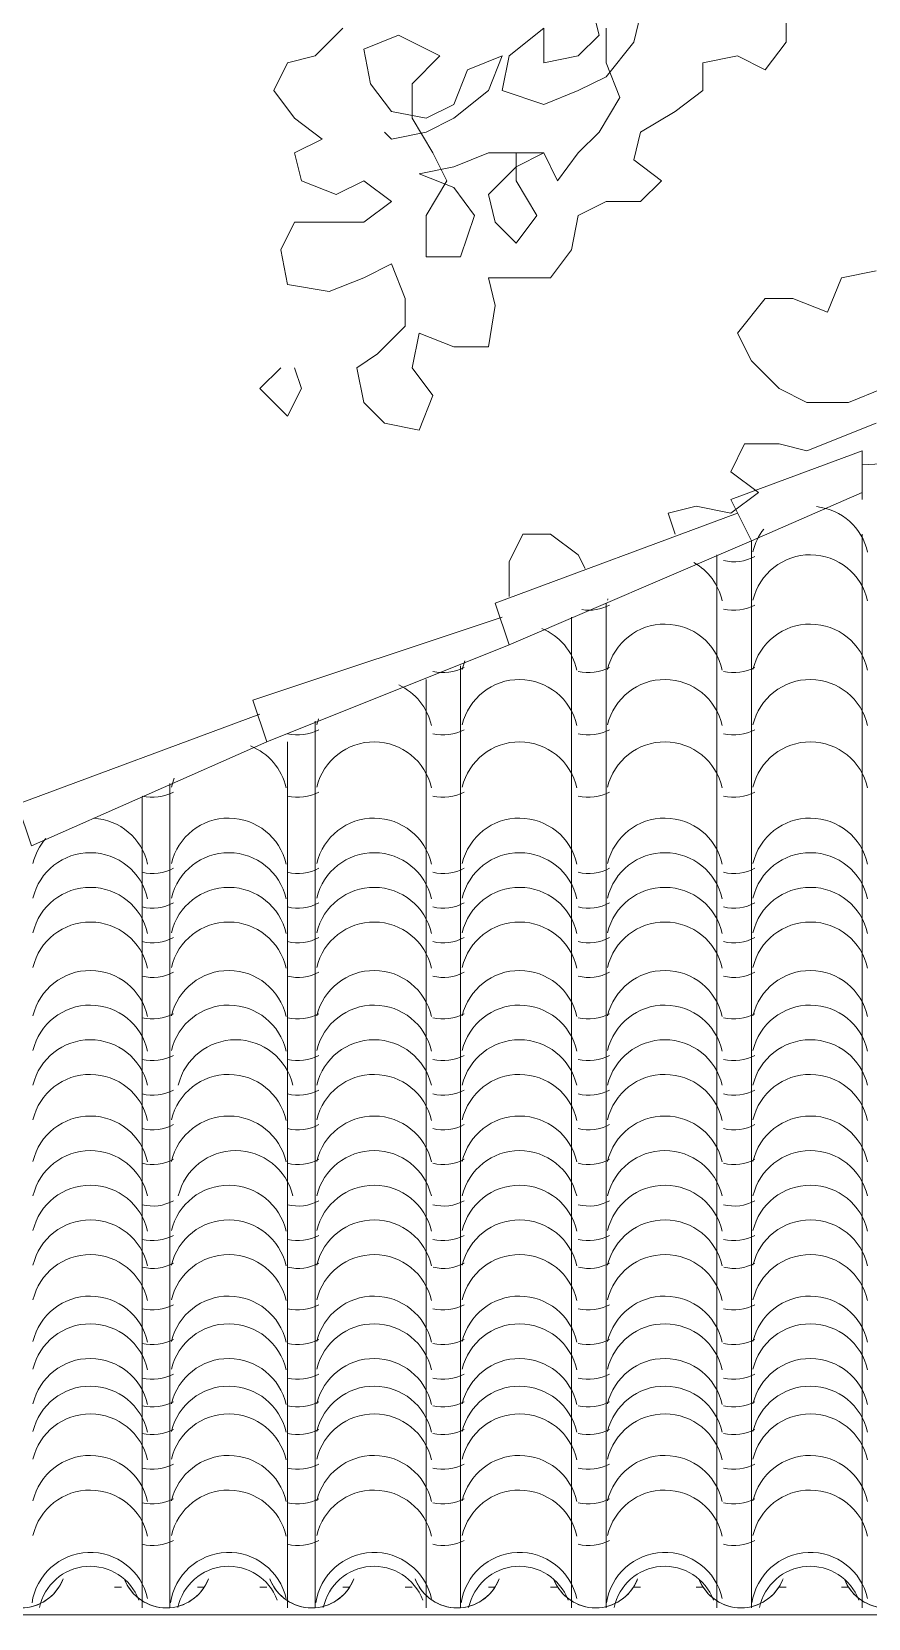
# Model space of a CAD drawing. Header units: millimetres. Extents: x 11446 to 37687, y -223 to 11932.
# Drawn here: x 17810 to 19098, y 5979 to 8420 of the extents above; entities that cross this region are included whole.
import ezdxf

# ---------------------------------------------------------------- set-up
doc = ezdxf.new("R2010")
doc.units = ezdxf.units.MM
doc.layers.add('A-COB-___-___-EXI', color=250, linetype='Continuous', lineweight=25)
doc.layers.add('A-VEG-___-___-EXI', color=250, linetype='Continuous', lineweight=25)

msp = doc.modelspace()

# ---------------------------------------------------------------- linework, layer by layer
at = {"layer": 'A-COB-___-___-EXI', "color": 28, "lineweight": 15}
for p, q in [((18246.8, 7359.4), (18246.8, 7338)), ((17948.3, 6026.9), (17937.6, 6026.9)), ((18076.2, 6026.9), (18065.5, 6026.9)), ((18172.1, 6026.9), (18161.5, 6026.9)), ((18300.1, 6026.9), (18289.4, 6026.9)), ((18396, 6026.9), (18385.3, 6026.9)), ((18523.9, 6026.9), (18513.3, 6026.9)), ((18619.9, 6026.9), (18609.2, 6026.9)), ((18747.8, 6026.9), (18737.1, 6026.9)), ((18843.7, 6026.9), (18833.1, 6026.9)), ((18971.6, 6026.9), (18961, 6026.9)), ((19067.6, 6026.9), (19056.9, 6026.9))]:
    msp.add_line(p, q, dxfattribs=at)
at = {"layer": 'A-COB-___-___-EXI', "color": 28, "lineweight": 15, "flags": 128}
for points in [[(19088.9, 7711.1), (18918.3, 7636.5), (18886.4, 7700.5), (19088.9, 7775.1), (19088.9, 7700.5)], [(19494, 7700.5), (19494, 7775.1), (19088.9, 7753.8)], [(18897, 7679.2), (18523.9, 7540.6), (18545.2, 7476.6), (18918.3, 7636.5), (18918.3, 7615.2), (18918.3, 7540.6), (18918.3, 7434), (18918.3, 7338)], [(19088.9, 7647.2), (19088.9, 7615.2), (19088.9, 7540.6), (19088.9, 7434), (19088.9, 7348.7), (19088.9, 7252.8), (19088.9, 7135.5), (19088.9, 7071.5), (19088.9, 7028.9), (19088.9, 6975.6), (19088.9, 6901), (19088.9, 6847.7), (19088.9, 6794.4), (19088.9, 6741.1), (19088.9, 6677.1), (19088.9, 6623.8), (19088.9, 6570.5), (19088.9, 6517.2), (19088.9, 6463.9), (19088.9, 6400), (19088.9, 6357.3), (19088.9, 6304), (19088.9, 6261.4), (19088.9, 6218.8), (19088.9, 6154.8), (19088.9, 6090.8), (19088.9, 5994.9)], [(18865, 7615.2), (18865, 7434), (18865, 7348.7), (18865, 7252.8), (18865, 7135.5), (18865, 7071.5), (18865, 7028.9), (18865, 6975.6), (18865, 6901), (18865, 6847.7), (18865, 6794.4), (18865, 6741.1), (18865, 6677.1), (18865, 6623.8), (18865, 6570.5), (18865, 6517.2), (18865, 6463.9), (18865, 6400), (18865, 6357.3), (18865, 6304), (18865, 6261.4), (18865, 6218.8), (18865, 6154.8), (18865, 6090.8), (18865, 5994.9)], [(18172.1, 7327.4), (18150.8, 7391.3), (18534.6, 7519.3)], [(18641.2, 7519.3), (18641.2, 7434), (18641.2, 7348.7), (18641.2, 7252.8), (18641.2, 7135.5), (18641.2, 7071.5), (18641.2, 7028.9), (18641.2, 6975.6), (18641.2, 6901), (18641.2, 6847.7), (18641.2, 6794.4), (18641.2, 6741.1), (18641.2, 6677.1), (18641.2, 6623.8), (18641.2, 6570.5), (18641.2, 6517.2), (18641.2, 6463.9), (18641.2, 6400), (18641.2, 6357.3), (18641.2, 6304), (18641.2, 6261.4), (18641.2, 6218.8), (18641.2, 6154.8), (18641.2, 6090.8), (18641.2, 5994.9)], [(18694.5, 7540.6), (18694.5, 7434), (18694.5, 7338)], [(18545.2, 7476.6), (18172.1, 7327.4), (17809.7, 7167.5), (17788.4, 7231.4), (18161.5, 7370)], [(18417.3, 7423.3), (18417.3, 7348.7), (18417.3, 7252.8), (18417.3, 7135.5), (18417.3, 7071.5), (18417.3, 7028.9), (18417.3, 6975.6), (18417.3, 6901), (18417.3, 6847.7), (18417.3, 6794.4), (18417.3, 6741.1), (18417.3, 6677.1), (18417.3, 6623.8), (18417.3, 6570.5), (18417.3, 6517.2), (18417.3, 6463.9), (18417.3, 6400), (18417.3, 6357.3), (18417.3, 6304), (18417.3, 6261.4), (18417.3, 6218.8), (18417.3, 6154.8), (18417.3, 6090.8), (18417.3, 5994.9)], [(18470.6, 7444.6), (18470.6, 7434), (18470.6, 7338)], [(18246.8, 7348.7), (18246.8, 7252.8), (18246.8, 7135.5), (18246.8, 7082.2), (18246.8, 7028.9), (18246.8, 6975.6), (18246.8, 6901), (18246.8, 6847.7), (18246.8, 6794.4), (18246.8, 6741.1), (18246.8, 6677.1), (18246.8, 6623.8), (18246.8, 6570.5), (18246.8, 6517.2), (18246.8, 6463.9), (18246.8, 6400), (18246.8, 6357.3), (18246.8, 6304), (18246.8, 6261.4), (18246.8, 6218.8), (18246.8, 6154.8), (18246.8, 6090.8), (18246.8, 5994.9)], [(18470.6, 7348.7), (18470.6, 7252.8), (18470.6, 7135.5), (18470.6, 7082.2), (18470.6, 7028.9), (18470.6, 6975.6), (18470.6, 6901), (18470.6, 6847.7), (18470.6, 6794.4), (18470.6, 6741.1), (18470.6, 6677.1), (18470.6, 6623.8), (18470.6, 6570.5), (18470.6, 6517.2), (18470.6, 6463.9), (18470.6, 6400), (18470.6, 6357.3), (18470.6, 6304), (18470.6, 6261.4), (18470.6, 6218.8), (18470.6, 6154.8), (18470.6, 6090.8), (18470.6, 5994.9)], [(18694.5, 7348.7), (18694.5, 7252.8), (18694.5, 7135.5), (18694.5, 7082.2), (18694.5, 7028.9), (18694.5, 6975.6), (18694.5, 6901), (18694.5, 6847.7), (18694.5, 6794.4), (18694.5, 6741.1), (18694.5, 6677.1), (18694.5, 6623.8), (18694.5, 6570.5), (18694.5, 6517.2), (18694.5, 6463.9), (18694.5, 6400), (18694.5, 6357.3), (18694.5, 6304), (18694.5, 6261.4), (18694.5, 6218.8), (18694.5, 6154.8), (18694.5, 6090.8), (18694.5, 5994.9)], [(18918.3, 7348.7), (18918.3, 7252.8), (18918.3, 7135.5), (18918.3, 7082.2), (18918.3, 7028.9), (18918.3, 6975.6), (18918.3, 6901), (18918.3, 6847.7), (18918.3, 6794.4), (18918.3, 6741.1), (18918.3, 6677.1), (18918.3, 6623.8), (18918.3, 6570.5), (18918.3, 6517.2), (18918.3, 6463.9), (18918.3, 6400), (18918.3, 6357.3), (18918.3, 6304), (18918.3, 6261.4), (18918.3, 6218.8), (18918.3, 6154.8), (18918.3, 6090.8), (18918.3, 5994.9)], [(18204.1, 7327.4), (18204.1, 7252.8), (18204.1, 7135.5), (18204.1, 7071.5), (18204.1, 7028.9), (18204.1, 6975.6), (18204.1, 6901), (18204.1, 6847.7), (18204.1, 6794.4), (18204.1, 6741.1), (18204.1, 6677.1), (18204.1, 6623.8), (18204.1, 6570.5), (18204.1, 6517.2), (18204.1, 6463.9), (18204.1, 6400), (18204.1, 6357.3), (18204.1, 6304), (18204.1, 6261.4), (18204.1, 6218.8), (18204.1, 6154.8), (18204.1, 6090.8), (18204.1, 5994.9)], [(18022.9, 7263.4), (18022.9, 7252.8), (18022.9, 7135.5), (18022.9, 7082.2), (18022.9, 7028.9), (18022.9, 6975.6), (18022.9, 6901), (18022.9, 6847.7), (18022.9, 6794.4), (18022.9, 6741.1), (18022.9, 6677.1), (18022.9, 6623.8), (18022.9, 6570.5), (18022.9, 6517.2), (18022.9, 6463.9), (18022.9, 6400), (18022.9, 6357.3), (18022.9, 6304), (18022.9, 6261.4), (18022.9, 6218.8), (18022.9, 6154.8), (18022.9, 6090.8), (18022.9, 5994.9)], [(17980.3, 7242.1), (17980.3, 7135.5), (17980.3, 7071.5), (17980.3, 7028.9), (17980.3, 6975.6), (17980.3, 6901), (17980.3, 6847.7), (17980.3, 6794.4), (17980.3, 6741.1), (17980.3, 6677.1), (17980.3, 6623.8), (17980.3, 6570.5), (17980.3, 6517.2), (17980.3, 6463.9), (17980.3, 6400), (17980.3, 6357.3), (17980.3, 6304), (17980.3, 6261.4), (17980.3, 6218.8), (17980.3, 6154.8), (17980.3, 6090.8), (17980.3, 5994.9)], [(15091.4, 5984.2), (29493, 5984.2), (29493, 5952.3), (15091.4, 5952.3), (15091.4, 5984.2), (15091.4, 6016.2), (14974.2, 5962.9), (12181.3, 4715.7), (12234.6, 4609.1), (15027.5, 5856.3), (15091.4, 5888.3)]]:
    msp.add_lwpolyline(points, dxfattribs=at)
at = {"layer": 'A-COB-___-___-EXI', "color": 18, "lineweight": 9}
for points in [[(19097.2, 7619), (19088.9, 7656.9), (19057.3, 7685), (19018.8, 7689.3)], [(18937.3, 7654.8), (18929.3, 7644.5), (18923.7, 7632.7), (18920.7, 7620)], [(18873.4, 7544.4), (18867.9, 7569.4), (18852, 7590.7), (18829.7, 7603.4)], [(18875.5, 7606.4), (18891.9, 7602.5), (18909, 7604.7), (18923.8, 7612.6)], [(19009.5, 7615.2), (18967.3, 7615.5), (18930.5, 7586.5), (18920.7, 7545.4)], [(19097.2, 7544.4), (19088, 7585.6), (19051.6, 7614.9), (19009.5, 7615.2)], [(18697.3, 7547.4), (18697.1, 7546.8), (18697, 7546.1), (18696.8, 7545.4)], [(18657.3, 7530.8), (18671.8, 7528.4), (18686.8, 7530.9), (18700, 7537.9)], [(18875.5, 7531.8), (18891.9, 7527.9), (18909, 7530.1), (18923.8, 7537.9)], [(18649.5, 7437.8), (18643.2, 7466.8), (18622.8, 7490.6), (18595.4, 7501.9)], [(18785.6, 7508.6), (18743.4, 7508.9), (18706.6, 7479.9), (18696.8, 7438.8)], [(18873.4, 7437.8), (18864.2, 7479), (18827.7, 7508.3), (18785.6, 7508.6)], [(19009.5, 7508.6), (18967.3, 7508.9), (18930.5, 7479.9), (18920.7, 7438.8)], [(19097.2, 7437.8), (19088, 7479), (19051.6, 7508.3), (19009.5, 7508.6)], [(18477.1, 7451.8), (18475.4, 7447.6), (18474.1, 7443.3), (18473, 7438.8)], [(18427.8, 7435.8), (18444.1, 7432), (18461.3, 7434.1), (18476.1, 7442)], [(18561.7, 7423.3), (18519.6, 7423.7), (18482.8, 7394.7), (18473, 7353.5)], [(18649.5, 7352.5), (18640.3, 7393.7), (18603.9, 7423), (18561.7, 7423.3)], [(18651.7, 7435.8), (18668, 7432), (18685.1, 7434.1), (18700, 7442)], [(18785.6, 7423.3), (18743.4, 7423.7), (18706.6, 7394.7), (18696.8, 7353.5)], [(18873.4, 7352.5), (18864.2, 7393.7), (18827.7, 7423), (18785.6, 7423.3)], [(18875.5, 7435.8), (18891.9, 7432), (18909, 7434.1), (18923.8, 7442)], [(19009.5, 7423.3), (18967.3, 7423.7), (18930.5, 7394.7), (18920.7, 7353.5)], [(19097.2, 7352.5), (19088, 7393.7), (19051.6, 7423), (19009.5, 7423.3)], [(18425.6, 7352.5), (18419.5, 7380), (18401, 7403.1), (18375.4, 7415)], [(18251.8, 7362.7), (18250.8, 7359.7), (18249.9, 7356.7), (18249.1, 7353.5)], [(18204, 7339.9), (18220.3, 7336), (18237.4, 7338.2), (18252.3, 7346.1)], [(18337.9, 7327.4), (18295.7, 7327.7), (18258.9, 7298.7), (18249.1, 7257.6)], [(18425.6, 7256.6), (18416.5, 7297.7), (18380, 7327), (18337.9, 7327.4)], [(18427.8, 7339.9), (18444.1, 7336), (18461.3, 7338.2), (18476.1, 7346.1)], [(18561.7, 7327.4), (18519.6, 7327.7), (18482.8, 7298.7), (18473, 7257.6)], [(18649.5, 7256.6), (18640.3, 7297.7), (18603.9, 7327), (18561.7, 7327.4)], [(18651.7, 7339.9), (18668, 7336), (18685.1, 7338.2), (18700, 7346.1)], [(18785.6, 7327.4), (18743.4, 7327.7), (18706.6, 7298.7), (18696.8, 7257.6)], [(18873.4, 7256.6), (18864.2, 7297.7), (18827.7, 7327), (18785.6, 7327.4)], [(18875.5, 7339.9), (18891.9, 7336), (18909, 7338.2), (18923.8, 7346.1)], [(19009.5, 7327.4), (18967.3, 7327.7), (18930.5, 7298.7), (18920.7, 7257.6)], [(19097.2, 7256.6), (19088, 7297.7), (19051.6, 7327), (19009.5, 7327.4)], [(18201.8, 7256.6), (18195.3, 7285.9), (18174.7, 7310.1), (18146.8, 7321.1)], [(17980.1, 7243.9), (17996.4, 7240.1), (18013.6, 7242.3), (18028.4, 7250.1)], [(18029.7, 7271.6), (18027.9, 7267.1), (18026.4, 7262.4), (18025.3, 7257.6)], [(18204, 7243.9), (18220.3, 7240.1), (18237.4, 7242.3), (18252.3, 7250.1)], [(18427.8, 7243.9), (18444.1, 7240.1), (18461.3, 7242.3), (18476.1, 7250.1)], [(18651.7, 7243.9), (18668, 7240.1), (18685.1, 7242.3), (18700, 7250.1)], [(18875.5, 7243.9), (18891.9, 7240.1), (18909, 7242.3), (18923.8, 7250.1)], [(17988.6, 7139.3), (17979.8, 7178.8), (17945.8, 7207.8), (17905.3, 7209.9)], [(18114, 7210.1), (18071.9, 7210.5), (18035.1, 7181.5), (18025.3, 7140.3)], [(18201.8, 7139.3), (18192.6, 7180.5), (18156.2, 7209.8), (18114, 7210.1)], [(18337.9, 7210.1), (18295.7, 7210.5), (18258.9, 7181.5), (18249.1, 7140.3)], [(18425.6, 7139.3), (18416.5, 7180.5), (18380, 7209.8), (18337.9, 7210.1)], [(18561.7, 7210.1), (18519.6, 7210.5), (18482.8, 7181.5), (18473, 7140.3)], [(18649.5, 7139.3), (18640.3, 7180.5), (18603.9, 7209.8), (18561.7, 7210.1)], [(18785.6, 7210.1), (18743.4, 7210.5), (18706.6, 7181.5), (18696.8, 7140.3)], [(18873.4, 7139.3), (18864.2, 7180.5), (18827.7, 7209.8), (18785.6, 7210.1)], [(19009.5, 7210.1), (18967.3, 7210.5), (18930.5, 7181.5), (18920.7, 7140.3)], [(19097.2, 7139.3), (19088, 7180.5), (19051.6, 7209.8), (19009.5, 7210.1)], [(17831.9, 7178.8), (17822.2, 7167.8), (17815.6, 7154.6), (17812.1, 7140.3)], [(17900.8, 7156.8), (17858.7, 7157.2), (17821.9, 7128.2), (17812.1, 7087)], [(17988.6, 7086), (17979.4, 7127.2), (17943, 7156.5), (17900.8, 7156.8)], [(18114, 7156.8), (18071.9, 7157.2), (18035.1, 7128.2), (18025.3, 7087)], [(18201.8, 7086), (18192.6, 7127.2), (18156.2, 7156.5), (18114, 7156.8)], [(18337.9, 7156.8), (18295.7, 7157.2), (18258.9, 7128.2), (18249.1, 7087)], [(18425.6, 7086), (18416.5, 7127.2), (18380, 7156.5), (18337.9, 7156.8)], [(18561.7, 7156.8), (18519.6, 7157.2), (18482.8, 7128.2), (18473, 7087)], [(18649.5, 7086), (18640.3, 7127.2), (18603.9, 7156.5), (18561.7, 7156.8)], [(18785.6, 7156.8), (18743.4, 7157.2), (18706.6, 7128.2), (18696.8, 7087)], [(18873.4, 7086), (18864.2, 7127.2), (18827.7, 7156.5), (18785.6, 7156.8)], [(19009.5, 7156.8), (18967.3, 7157.2), (18930.5, 7128.2), (18920.7, 7087)], [(19097.2, 7086), (19088, 7127.2), (19051.6, 7156.5), (19009.5, 7156.8)], [(17980.1, 7126.7), (17996.4, 7122.8), (18013.6, 7125), (18028.4, 7132.9)], [(18204, 7126.7), (18220.3, 7122.8), (18237.4, 7125), (18252.3, 7132.9)], [(18427.8, 7126.7), (18444.1, 7122.8), (18461.3, 7125), (18476.1, 7132.9)], [(18651.7, 7126.7), (18668, 7122.8), (18685.1, 7125), (18700, 7132.9)], [(18875.5, 7126.7), (18891.9, 7122.8), (18909, 7125), (18923.8, 7132.9)], [(17900.8, 7103.5), (17858.7, 7103.9), (17821.9, 7074.9), (17812.1, 7033.7)], [(18114, 7103.5), (18071.9, 7103.9), (18035.1, 7074.9), (18025.3, 7033.7)], [(18337.9, 7103.5), (18295.7, 7103.9), (18258.9, 7074.9), (18249.1, 7033.7)], [(18561.7, 7103.5), (18519.6, 7103.9), (18482.8, 7074.9), (18473, 7033.7)], [(18785.6, 7103.5), (18743.4, 7103.9), (18706.6, 7074.9), (18696.8, 7033.7)], [(19009.5, 7103.5), (18967.3, 7103.9), (18930.5, 7074.9), (18920.7, 7033.7)], [(17988.6, 7032.7), (17979.4, 7073.9), (17943, 7103.2), (17900.8, 7103.5)], [(17980.1, 7073.4), (17996.4, 7069.5), (18013.6, 7071.7), (18028.4, 7079.6)], [(18201.8, 7032.7), (18192.6, 7073.9), (18156.2, 7103.2), (18114, 7103.5)], [(18204, 7073.4), (18220.3, 7069.5), (18237.4, 7071.7), (18252.3, 7079.6)], [(18425.6, 7032.7), (18416.5, 7073.9), (18380, 7103.2), (18337.9, 7103.5)], [(18427.8, 7073.4), (18444.1, 7069.5), (18461.3, 7071.7), (18476.1, 7079.6)], [(18649.5, 7032.7), (18640.3, 7073.9), (18603.9, 7103.2), (18561.7, 7103.5)], [(18651.7, 7073.4), (18668, 7069.5), (18685.1, 7071.7), (18700, 7079.6)], [(18873.4, 7032.7), (18864.2, 7073.9), (18827.7, 7103.2), (18785.6, 7103.5)], [(18875.5, 7073.4), (18891.9, 7069.5), (18909, 7071.7), (18923.8, 7079.6)], [(19097.2, 7032.7), (19088, 7073.9), (19051.6, 7103.2), (19009.5, 7103.5)], [(17900.8, 7050.2), (17858.7, 7050.6), (17821.9, 7021.6), (17812.1, 6980.4)], [(17988.6, 6979.4), (17979.4, 7020.6), (17943, 7049.9), (17900.8, 7050.2)], [(18114, 7050.2), (18071.9, 7050.6), (18035.1, 7021.6), (18025.3, 6980.4)], [(18201.8, 6979.4), (18192.6, 7020.6), (18156.2, 7049.9), (18114, 7050.2)], [(18337.9, 7050.2), (18295.7, 7050.6), (18258.9, 7021.6), (18249.1, 6980.4)], [(18425.6, 6979.4), (18416.5, 7020.6), (18380, 7049.9), (18337.9, 7050.2)], [(18561.7, 7050.2), (18519.6, 7050.6), (18482.8, 7021.6), (18473, 6980.4)], [(18649.5, 6979.4), (18640.3, 7020.6), (18603.9, 7049.9), (18561.7, 7050.2)], [(18785.6, 7050.2), (18743.4, 7050.6), (18706.6, 7021.6), (18696.8, 6980.4)], [(18873.4, 6979.4), (18864.2, 7020.6), (18827.7, 7049.9), (18785.6, 7050.2)], [(19009.5, 7050.2), (18967.3, 7050.6), (18930.5, 7021.6), (18920.7, 6980.4)], [(19097.2, 6979.4), (19088, 7020.6), (19051.6, 7049.9), (19009.5, 7050.2)], [(17980.1, 7020.1), (17996.4, 7016.2), (18013.6, 7018.4), (18028.4, 7026.3)], [(18204, 7020.1), (18220.3, 7016.2), (18237.4, 7018.4), (18252.3, 7026.3)], [(18427.8, 7020.1), (18444.1, 7016.2), (18461.3, 7018.4), (18476.1, 7026.3)], [(18651.7, 7020.1), (18668, 7016.2), (18685.1, 7018.4), (18700, 7026.3)], [(18875.5, 7020.1), (18891.9, 7016.2), (18909, 7018.4), (18923.8, 7026.3)], [(17900.8, 6975.6), (17858.7, 6975.9), (17821.9, 6946.9), (17812.1, 6905.8)], [(17988.6, 6904.8), (17979.4, 6946), (17943, 6975.3), (17900.8, 6975.6)], [(17980.1, 6966.8), (17996.4, 6962.9), (18013.6, 6965.1), (18028.4, 6973)], [(18114, 6975.6), (18071.9, 6975.9), (18035.1, 6946.9), (18025.3, 6905.8)], [(18201.8, 6904.8), (18192.6, 6946), (18156.2, 6975.3), (18114, 6975.6)], [(18204, 6966.8), (18220.3, 6962.9), (18237.4, 6965.1), (18252.3, 6973)], [(18337.9, 6975.6), (18295.7, 6975.9), (18258.9, 6946.9), (18249.1, 6905.8)], [(18425.6, 6904.8), (18416.5, 6946), (18380, 6975.3), (18337.9, 6975.6)], [(18427.8, 6966.8), (18444.1, 6962.9), (18461.3, 6965.1), (18476.1, 6973)], [(18561.7, 6975.6), (18519.6, 6975.9), (18482.8, 6946.9), (18473, 6905.8)], [(18649.5, 6904.8), (18640.3, 6946), (18603.9, 6975.3), (18561.7, 6975.6)], [(18651.7, 6966.8), (18668, 6962.9), (18685.1, 6965.1), (18700, 6973)], [(18785.6, 6975.6), (18743.4, 6975.9), (18706.6, 6946.9), (18696.8, 6905.8)], [(18873.4, 6904.8), (18864.2, 6946), (18827.7, 6975.3), (18785.6, 6975.6)], [(18875.5, 6966.8), (18891.9, 6962.9), (18909, 6965.1), (18923.8, 6973)], [(19009.5, 6975.6), (18967.3, 6975.9), (18930.5, 6946.9), (18920.7, 6905.8)], [(19097.2, 6904.8), (19088, 6946), (19051.6, 6975.3), (19009.5, 6975.6)], [(17900.8, 6922.3), (17858.7, 6922.6), (17821.9, 6893.7), (17812.1, 6852.5)], [(17988.6, 6851.5), (17979.4, 6892.7), (17943, 6922), (17900.8, 6922.3)], [(17980.1, 6902.8), (17996.4, 6899), (18013.6, 6901.2), (18028.4, 6909)], [(18114, 6922.3), (18071.9, 6922.6), (18035.1, 6893.7), (18025.3, 6852.5)], [(18201.8, 6851.5), (18192.6, 6892.7), (18156.2, 6922), (18114, 6922.3)], [(18204, 6902.8), (18220.3, 6899), (18237.4, 6901.2), (18252.3, 6909)], [(18337.9, 6922.3), (18295.7, 6922.6), (18258.9, 6893.7), (18249.1, 6852.5)], [(18425.6, 6851.5), (18416.5, 6892.7), (18380, 6922), (18337.9, 6922.3)], [(18427.8, 6902.8), (18444.1, 6899), (18461.3, 6901.2), (18476.1, 6909)], [(18561.7, 6922.3), (18519.6, 6922.6), (18482.8, 6893.7), (18473, 6852.5)], [(18649.5, 6851.5), (18640.3, 6892.7), (18603.9, 6922), (18561.7, 6922.3)], [(18651.7, 6902.8), (18668, 6899), (18685.1, 6901.2), (18700, 6909)], [(18785.6, 6922.3), (18743.4, 6922.6), (18706.6, 6893.7), (18696.8, 6852.5)], [(18873.4, 6851.5), (18864.2, 6892.7), (18827.7, 6922), (18785.6, 6922.3)], [(18875.5, 6902.8), (18891.9, 6899), (18909, 6901.2), (18923.8, 6909)], [(19009.5, 6922.3), (18967.3, 6922.6), (18930.5, 6893.7), (18920.7, 6852.5)], [(19097.2, 6851.5), (19088, 6892.7), (19051.6, 6922), (19009.5, 6922.3)], [(17900.3, 6869), (17858.4, 6869), (17821.9, 6840.2), (17812.1, 6799.4)], [(17988.4, 6799.4), (17978.8, 6840.2), (17942.3, 6869), (17900.3, 6869)], [(18124.2, 6869), (18082.2, 6869), (18045.7, 6840.2), (18035.9, 6799.4)], [(18212.3, 6799.4), (18202.6, 6840.2), (18166.1, 6869), (18124.2, 6869)], [(18337.4, 6869), (18295.4, 6869), (18258.9, 6840.2), (18249.1, 6799.4)], [(18425.5, 6799.4), (18415.8, 6840.2), (18379.3, 6869), (18337.4, 6869)], [(18561.2, 6869), (18519.3, 6869), (18482.8, 6840.2), (18473, 6799.4)], [(18649.3, 6799.4), (18639.7, 6840.2), (18603.2, 6869), (18561.2, 6869)], [(18785.1, 6869), (18743.1, 6869), (18706.6, 6840.2), (18696.8, 6799.4)], [(18873.2, 6799.4), (18863.5, 6840.2), (18827.1, 6869), (18785.1, 6869)], [(19008.9, 6869), (18967, 6869), (18930.5, 6840.2), (18920.7, 6799.4)], [(19097, 6799.4), (19087.4, 6840.2), (19050.9, 6869), (19008.9, 6869)], [(17980.1, 6838.9), (17996.4, 6835), (18013.6, 6837.2), (18028.4, 6845)], [(18204, 6838.9), (18220.3, 6835), (18237.4, 6837.2), (18252.3, 6845)], [(18427.8, 6838.9), (18444.1, 6835), (18461.3, 6837.2), (18476.1, 6845)], [(18651.7, 6838.9), (18668, 6835), (18685.1, 6837.2), (18700, 6845)], [(18875.5, 6838.9), (18891.9, 6835), (18909, 6837.2), (18923.8, 6845)], [(17900.8, 6815.7), (17858.7, 6816), (17821.9, 6787.1), (17812.1, 6745.9)], [(17988.6, 6744.9), (17979.4, 6786.1), (17943, 6815.4), (17900.8, 6815.7)], [(18114, 6815.7), (18071.9, 6816), (18035.1, 6787.1), (18025.3, 6745.9)], [(18201.8, 6744.9), (18192.6, 6786.1), (18156.2, 6815.4), (18114, 6815.7)], [(18337.9, 6815.7), (18295.7, 6816), (18258.9, 6787.1), (18249.1, 6745.9)], [(18425.6, 6744.9), (18416.5, 6786.1), (18380, 6815.4), (18337.9, 6815.7)], [(18561.7, 6815.7), (18519.6, 6816), (18482.8, 6787.1), (18473, 6745.9)], [(18649.5, 6744.9), (18640.3, 6786.1), (18603.9, 6815.4), (18561.7, 6815.7)], [(18785.6, 6815.7), (18743.4, 6816), (18706.6, 6787.1), (18696.8, 6745.9)], [(18873.4, 6744.9), (18864.2, 6786.1), (18827.7, 6815.4), (18785.6, 6815.7)], [(19009.5, 6815.7), (18967.3, 6816), (18930.5, 6787.1), (18920.7, 6745.9)], [(19097.2, 6744.9), (19088, 6786.1), (19051.6, 6815.4), (19009.5, 6815.7)], [(17980.1, 6785.6), (17996.4, 6781.7), (18013.6, 6783.9), (18028.4, 6791.7)], [(18204, 6785.6), (18220.3, 6781.7), (18237.4, 6783.9), (18252.3, 6791.7)], [(18427.8, 6785.6), (18444.1, 6781.7), (18461.3, 6783.9), (18476.1, 6791.7)], [(18651.7, 6785.6), (18668, 6781.7), (18685.1, 6783.9), (18700, 6791.7)], [(18875.5, 6785.6), (18891.9, 6781.7), (18909, 6783.9), (18923.8, 6791.7)], [(17900.8, 6751.7), (17858.7, 6752.1), (17821.9, 6723.1), (17812.1, 6681.9)], [(17988.6, 6681), (17979.4, 6722.1), (17943, 6751.4), (17900.8, 6751.7)], [(17980.1, 6732.3), (17996.4, 6728.4), (18013.6, 6730.6), (18028.4, 6738.4)], [(18114, 6751.7), (18071.9, 6752.1), (18035.1, 6723.1), (18025.3, 6681.9)], [(18201.8, 6681), (18192.6, 6722.1), (18156.2, 6751.4), (18114, 6751.7)], [(18204, 6732.3), (18220.3, 6728.4), (18237.4, 6730.6), (18252.3, 6738.4)], [(18337.9, 6751.7), (18295.7, 6752.1), (18258.9, 6723.1), (18249.1, 6681.9)], [(18425.6, 6681), (18416.5, 6722.1), (18380, 6751.4), (18337.9, 6751.7)], [(18427.8, 6732.3), (18444.1, 6728.4), (18461.3, 6730.6), (18476.1, 6738.4)], [(18561.7, 6751.7), (18519.6, 6752.1), (18482.8, 6723.1), (18473, 6681.9)], [(18649.5, 6681), (18640.3, 6722.1), (18603.9, 6751.4), (18561.7, 6751.7)], [(18651.7, 6732.3), (18668, 6728.4), (18685.1, 6730.6), (18700, 6738.4)], [(18785.6, 6751.7), (18743.4, 6752.1), (18706.6, 6723.1), (18696.8, 6681.9)], [(18873.4, 6681), (18864.2, 6722.1), (18827.7, 6751.4), (18785.6, 6751.7)], [(18875.5, 6732.3), (18891.9, 6728.4), (18909, 6730.6), (18923.8, 6738.4)], [(19009.5, 6751.7), (18967.3, 6752.1), (18930.5, 6723.1), (18920.7, 6681.9)], [(19097.2, 6681), (19088, 6722.1), (19051.6, 6751.4), (19009.5, 6751.7)], [(17900.3, 6698.4), (17858.4, 6698.4), (17821.9, 6669.6), (17812.1, 6628.8)], [(17988.4, 6628.8), (17978.8, 6669.6), (17942.3, 6698.4), (17900.3, 6698.4)], [(18124.2, 6698.4), (18082.2, 6698.4), (18045.7, 6669.6), (18035.9, 6628.8)], [(18212.3, 6628.8), (18202.6, 6669.6), (18166.1, 6698.4), (18124.2, 6698.4)], [(18337.4, 6698.4), (18295.4, 6698.4), (18258.9, 6669.6), (18249.1, 6628.8)], [(18425.5, 6628.8), (18415.8, 6669.6), (18379.3, 6698.4), (18337.4, 6698.4)], [(18561.2, 6698.4), (18519.3, 6698.4), (18482.8, 6669.6), (18473, 6628.8)], [(18649.3, 6628.8), (18639.7, 6669.6), (18603.2, 6698.4), (18561.2, 6698.4)], [(18785.1, 6698.4), (18743.1, 6698.4), (18706.6, 6669.6), (18696.8, 6628.8)], [(18873.2, 6628.8), (18863.5, 6669.6), (18827.1, 6698.4), (18785.1, 6698.4)], [(19008.9, 6698.4), (18967, 6698.4), (18930.5, 6669.6), (18920.7, 6628.8)], [(19097, 6628.8), (19087.4, 6669.6), (19050.9, 6698.4), (19008.9, 6698.4)], [(17980.1, 6679), (17996.4, 6675.1), (18013.6, 6677.3), (18028.4, 6685.1)], [(18204, 6679), (18220.3, 6675.1), (18237.4, 6677.3), (18252.3, 6685.1)], [(18427.8, 6679), (18444.1, 6675.1), (18461.3, 6677.3), (18476.1, 6685.1)], [(18651.7, 6679), (18668, 6675.1), (18685.1, 6677.3), (18700, 6685.1)], [(18875.5, 6679), (18891.9, 6675.1), (18909, 6677.3), (18923.8, 6685.1)], [(17900.8, 6645.1), (17858.7, 6645.5), (17821.9, 6616.5), (17812.1, 6575.3)], [(17988.6, 6574.4), (17979.4, 6615.5), (17943, 6644.8), (17900.8, 6645.1)], [(18114, 6645.1), (18071.9, 6645.5), (18035.1, 6616.5), (18025.3, 6575.3)], [(18201.8, 6574.4), (18192.6, 6615.5), (18156.2, 6644.8), (18114, 6645.1)], [(18337.9, 6645.1), (18295.7, 6645.5), (18258.9, 6616.5), (18249.1, 6575.3)], [(18425.6, 6574.4), (18416.5, 6615.5), (18380, 6644.8), (18337.9, 6645.1)], [(18561.7, 6645.1), (18519.6, 6645.5), (18482.8, 6616.5), (18473, 6575.3)], [(18649.5, 6574.4), (18640.3, 6615.5), (18603.9, 6644.8), (18561.7, 6645.1)], [(18785.6, 6645.1), (18743.4, 6645.5), (18706.6, 6616.5), (18696.8, 6575.3)], [(18873.4, 6574.4), (18864.2, 6615.5), (18827.7, 6644.8), (18785.6, 6645.1)], [(19009.5, 6645.1), (18967.3, 6645.5), (18930.5, 6616.5), (18920.7, 6575.3)], [(19097.2, 6574.4), (19088, 6615.5), (19051.6, 6644.8), (19009.5, 6645.1)], [(17980.1, 6615), (17996.4, 6611.2), (18013.6, 6613.3), (18028.4, 6621.2)], [(18204, 6615), (18220.3, 6611.2), (18237.4, 6613.3), (18252.3, 6621.2)], [(18427.8, 6615), (18444.1, 6611.2), (18461.3, 6613.3), (18476.1, 6621.2)], [(18651.7, 6615), (18668, 6611.2), (18685.1, 6613.3), (18700, 6621.2)], [(18875.5, 6615), (18891.9, 6611.2), (18909, 6613.3), (18923.8, 6621.2)], [(17900.8, 6591.8), (17858.7, 6592.2), (17821.9, 6563.2), (17812.1, 6522)], [(17988.6, 6521.1), (17979.4, 6562.2), (17943, 6591.5), (17900.8, 6591.8)], [(18114, 6591.8), (18071.9, 6592.2), (18035.1, 6563.2), (18025.3, 6522)], [(18201.8, 6521.1), (18192.6, 6562.2), (18156.2, 6591.5), (18114, 6591.8)], [(18337.9, 6591.8), (18295.7, 6592.2), (18258.9, 6563.2), (18249.1, 6522)], [(18425.6, 6521.1), (18416.5, 6562.2), (18380, 6591.5), (18337.9, 6591.8)], [(18561.7, 6591.8), (18519.6, 6592.2), (18482.8, 6563.2), (18473, 6522)], [(18649.5, 6521.1), (18640.3, 6562.2), (18603.9, 6591.5), (18561.7, 6591.8)], [(18785.6, 6591.8), (18743.4, 6592.2), (18706.6, 6563.2), (18696.8, 6522)], [(18873.4, 6521.1), (18864.2, 6562.2), (18827.7, 6591.5), (18785.6, 6591.8)], [(19009.5, 6591.8), (18967.3, 6592.2), (18930.5, 6563.2), (18920.7, 6522)], [(19097.2, 6521.1), (19088, 6562.2), (19051.6, 6591.5), (19009.5, 6591.8)], [(17980.1, 6561.7), (17996.4, 6557.9), (18013.6, 6560), (18028.4, 6567.9)], [(18204, 6561.7), (18220.3, 6557.9), (18237.4, 6560), (18252.3, 6567.9)], [(18427.8, 6561.7), (18444.1, 6557.9), (18461.3, 6560), (18476.1, 6567.9)], [(18651.7, 6561.7), (18668, 6557.9), (18685.1, 6560), (18700, 6567.9)], [(18875.5, 6561.7), (18891.9, 6557.9), (18909, 6560), (18923.8, 6567.9)], [(17900.8, 6538.5), (17858.7, 6538.9), (17821.9, 6509.9), (17812.1, 6468.7)], [(17988.6, 6467.8), (17979.4, 6508.9), (17943, 6538.2), (17900.8, 6538.5)], [(17980.6, 6519.1), (17996.8, 6515.2), (18013.7, 6517.4), (18028.4, 6525.2)], [(18114, 6538.5), (18071.9, 6538.9), (18035.1, 6509.9), (18025.3, 6468.7)], [(18201.8, 6467.8), (18192.6, 6508.9), (18156.2, 6538.2), (18114, 6538.5)], [(18204.5, 6519.1), (18220.6, 6515.2), (18237.6, 6517.4), (18252.3, 6525.2)], [(18337.9, 6538.5), (18295.7, 6538.9), (18258.9, 6509.9), (18249.1, 6468.7)], [(18425.6, 6467.8), (18416.5, 6508.9), (18380, 6538.2), (18337.9, 6538.5)], [(18428.3, 6519.1), (18444.5, 6515.2), (18461.5, 6517.4), (18476.1, 6525.2)], [(18561.7, 6538.5), (18519.6, 6538.9), (18482.8, 6509.9), (18473, 6468.7)], [(18649.5, 6467.8), (18640.3, 6508.9), (18603.9, 6538.2), (18561.7, 6538.5)], [(18652.2, 6519.1), (18668.3, 6515.2), (18685.3, 6517.4), (18700, 6525.2)], [(18785.6, 6538.5), (18743.4, 6538.9), (18706.6, 6509.9), (18696.8, 6468.7)], [(18873.4, 6467.8), (18864.2, 6508.9), (18827.7, 6538.2), (18785.6, 6538.5)], [(18876, 6519.1), (18892.2, 6515.2), (18909.2, 6517.4), (18923.8, 6525.2)], [(19009.5, 6538.5), (18967.3, 6538.9), (18930.5, 6509.9), (18920.7, 6468.7)], [(19097.2, 6467.8), (19088, 6508.9), (19051.6, 6538.2), (19009.5, 6538.5)], [(17900.8, 6474.6), (17858.7, 6474.9), (17821.9, 6445.9), (17812.1, 6404.8)], [(17988.6, 6403.8), (17979.4, 6445), (17943, 6474.2), (17900.8, 6474.6)], [(18114, 6474.6), (18071.9, 6474.9), (18035.1, 6445.9), (18025.3, 6404.8)], [(18201.8, 6403.8), (18192.6, 6445), (18156.2, 6474.2), (18114, 6474.6)], [(18337.9, 6474.6), (18295.7, 6474.9), (18258.9, 6445.9), (18249.1, 6404.8)], [(18425.6, 6403.8), (18416.5, 6445), (18380, 6474.2), (18337.9, 6474.6)], [(18561.7, 6474.6), (18519.6, 6474.9), (18482.8, 6445.9), (18473, 6404.8)], [(18649.5, 6403.8), (18640.3, 6445), (18603.9, 6474.2), (18561.7, 6474.6)], [(18785.6, 6474.6), (18743.4, 6474.9), (18706.6, 6445.9), (18696.8, 6404.8)], [(18873.4, 6403.8), (18864.2, 6445), (18827.7, 6474.2), (18785.6, 6474.6)], [(19009.5, 6474.6), (18967.3, 6474.9), (18930.5, 6445.9), (18920.7, 6404.8)], [(19097.2, 6403.8), (19088, 6445), (19051.6, 6474.2), (19009.5, 6474.6)], [(17980.1, 6455.1), (17996.4, 6451.3), (18013.6, 6453.4), (18028.4, 6461.3)], [(18204, 6455.1), (18220.3, 6451.3), (18237.4, 6453.4), (18252.3, 6461.3)], [(18427.8, 6455.1), (18444.1, 6451.3), (18461.3, 6453.4), (18476.1, 6461.3)], [(18651.7, 6455.1), (18668, 6451.3), (18685.1, 6453.4), (18700, 6461.3)], [(18875.5, 6455.1), (18891.9, 6451.3), (18909, 6453.4), (18923.8, 6461.3)], [(17900.8, 6431.9), (17858.7, 6432.3), (17821.9, 6403.3), (17812.1, 6362.1)], [(17988.6, 6361.2), (17979.4, 6402.3), (17943, 6431.6), (17900.8, 6431.9)], [(18114, 6431.9), (18071.9, 6432.3), (18035.1, 6403.3), (18025.3, 6362.1)], [(18201.8, 6361.2), (18192.6, 6402.3), (18156.2, 6431.6), (18114, 6431.9)], [(18337.9, 6431.9), (18295.7, 6432.3), (18258.9, 6403.3), (18249.1, 6362.1)], [(18425.6, 6361.2), (18416.5, 6402.3), (18380, 6431.6), (18337.9, 6431.9)], [(18561.7, 6431.9), (18519.6, 6432.3), (18482.8, 6403.3), (18473, 6362.1)], [(18649.5, 6361.2), (18640.3, 6402.3), (18603.9, 6431.6), (18561.7, 6431.9)], [(18785.6, 6431.9), (18743.4, 6432.3), (18706.6, 6403.3), (18696.8, 6362.1)], [(18873.4, 6361.2), (18864.2, 6402.3), (18827.7, 6431.6), (18785.6, 6431.9)], [(19009.5, 6431.9), (18967.3, 6432.3), (18930.5, 6403.3), (18920.7, 6362.1)], [(19097.2, 6361.2), (19088, 6402.3), (19051.6, 6431.6), (19009.5, 6431.9)], [(17980.1, 6401.8), (17996.4, 6398), (18013.6, 6400.1), (18028.4, 6408)], [(18204, 6401.8), (18220.3, 6398), (18237.4, 6400.1), (18252.3, 6408)], [(18427.8, 6401.8), (18444.1, 6398), (18461.3, 6400.1), (18476.1, 6408)], [(18651.7, 6401.8), (18668, 6398), (18685.1, 6400.1), (18700, 6408)], [(18875.5, 6401.8), (18891.9, 6398), (18909, 6400.1), (18923.8, 6408)], [(17900.8, 6378.6), (17858.7, 6379), (17821.9, 6350), (17812.1, 6308.8)], [(17988.6, 6307.9), (17979.4, 6349), (17943, 6378.3), (17900.8, 6378.6)], [(18114, 6378.6), (18071.9, 6379), (18035.1, 6350), (18025.3, 6308.8)], [(18201.8, 6307.9), (18192.6, 6349), (18156.2, 6378.3), (18114, 6378.6)], [(18337.9, 6378.6), (18295.7, 6379), (18258.9, 6350), (18249.1, 6308.8)], [(18425.6, 6307.9), (18416.5, 6349), (18380, 6378.3), (18337.9, 6378.6)], [(18561.7, 6378.6), (18519.6, 6379), (18482.8, 6350), (18473, 6308.8)], [(18649.5, 6307.9), (18640.3, 6349), (18603.9, 6378.3), (18561.7, 6378.6)], [(18785.6, 6378.6), (18743.4, 6379), (18706.6, 6350), (18696.8, 6308.8)], [(18873.4, 6307.9), (18864.2, 6349), (18827.7, 6378.3), (18785.6, 6378.6)], [(19009.5, 6378.6), (18967.3, 6379), (18930.5, 6350), (18920.7, 6308.8)], [(19097.2, 6307.9), (19088, 6349), (19051.6, 6378.3), (19009.5, 6378.6)], [(17980.1, 6348.5), (17996.4, 6344.7), (18013.6, 6346.8), (18028.4, 6354.7)], [(18204, 6348.5), (18220.3, 6344.7), (18237.4, 6346.8), (18252.3, 6354.7)], [(18427.8, 6348.5), (18444.1, 6344.7), (18461.3, 6346.8), (18476.1, 6354.7)], [(18651.7, 6348.5), (18668, 6344.7), (18685.1, 6346.8), (18700, 6354.7)], [(18875.5, 6348.5), (18891.9, 6344.7), (18909, 6346.8), (18923.8, 6354.7)], [(17900.8, 6336), (17858.7, 6336.4), (17821.9, 6307.4), (17812.1, 6266.2)], [(17988.6, 6265.2), (17979.4, 6306.4), (17943, 6335.7), (17900.8, 6336)], [(18114, 6336), (18071.9, 6336.4), (18035.1, 6307.4), (18025.3, 6266.2)], [(18201.8, 6265.2), (18192.6, 6306.4), (18156.2, 6335.7), (18114, 6336)], [(18337.9, 6336), (18295.7, 6336.4), (18258.9, 6307.4), (18249.1, 6266.2)], [(18425.6, 6265.2), (18416.5, 6306.4), (18380, 6335.7), (18337.9, 6336)], [(18561.7, 6336), (18519.6, 6336.4), (18482.8, 6307.4), (18473, 6266.2)], [(18649.5, 6265.2), (18640.3, 6306.4), (18603.9, 6335.7), (18561.7, 6336)], [(18785.6, 6336), (18743.4, 6336.4), (18706.6, 6307.4), (18696.8, 6266.2)], [(18873.4, 6265.2), (18864.2, 6306.4), (18827.7, 6335.7), (18785.6, 6336)], [(19009.5, 6336), (18967.3, 6336.4), (18930.5, 6307.4), (18920.7, 6266.2)], [(19097.2, 6265.2), (19088, 6306.4), (19051.6, 6335.7), (19009.5, 6336)], [(17980.1, 6305.9), (17996.4, 6302), (18013.6, 6304.2), (18028.4, 6312)], [(18204, 6305.9), (18220.3, 6302), (18237.4, 6304.2), (18252.3, 6312)], [(18427.8, 6305.9), (18444.1, 6302), (18461.3, 6304.2), (18476.1, 6312)], [(18651.7, 6305.9), (18668, 6302), (18685.1, 6304.2), (18700, 6312)], [(18875.5, 6305.9), (18891.9, 6302), (18909, 6304.2), (18923.8, 6312)], [(17900.8, 6293.4), (17858.7, 6293.7), (17821.9, 6264.7), (17812.1, 6223.6)], [(17988.6, 6222.6), (17979.4, 6263.7), (17943, 6293), (17900.8, 6293.4)], [(18114, 6293.4), (18071.9, 6293.7), (18035.1, 6264.7), (18025.3, 6223.6)], [(18201.8, 6222.6), (18192.6, 6263.7), (18156.2, 6293), (18114, 6293.4)], [(18337.9, 6293.4), (18295.7, 6293.7), (18258.9, 6264.7), (18249.1, 6223.6)], [(18425.6, 6222.6), (18416.5, 6263.7), (18380, 6293), (18337.9, 6293.4)], [(18561.7, 6293.4), (18519.6, 6293.7), (18482.8, 6264.7), (18473, 6223.6)], [(18649.5, 6222.6), (18640.3, 6263.7), (18603.9, 6293), (18561.7, 6293.4)], [(18785.6, 6293.4), (18743.4, 6293.7), (18706.6, 6264.7), (18696.8, 6223.6)], [(18873.4, 6222.6), (18864.2, 6263.7), (18827.7, 6293), (18785.6, 6293.4)], [(19009.5, 6293.4), (18967.3, 6293.7), (18930.5, 6264.7), (18920.7, 6223.6)], [(19097.2, 6222.6), (19088, 6263.7), (19051.6, 6293), (19009.5, 6293.4)], [(17980.1, 6263.2), (17996.4, 6259.4), (18013.6, 6261.6), (18028.4, 6269.4)], [(18204, 6263.2), (18220.3, 6259.4), (18237.4, 6261.6), (18252.3, 6269.4)], [(18427.8, 6263.2), (18444.1, 6259.4), (18461.3, 6261.6), (18476.1, 6269.4)], [(18651.7, 6263.2), (18668, 6259.4), (18685.1, 6261.6), (18700, 6269.4)], [(18875.5, 6263.2), (18891.9, 6259.4), (18909, 6261.6), (18923.8, 6269.4)], [(17900.8, 6229.4), (17858.7, 6229.8), (17821.9, 6200.8), (17812.1, 6159.6)], [(17988.6, 6158.6), (17979.4, 6199.8), (17943, 6229.1), (17900.8, 6229.4)], [(18114, 6229.4), (18071.9, 6229.8), (18035.1, 6200.8), (18025.3, 6159.6)], [(18201.8, 6158.6), (18192.6, 6199.8), (18156.2, 6229.1), (18114, 6229.4)], [(18337.9, 6229.4), (18295.7, 6229.8), (18258.9, 6200.8), (18249.1, 6159.6)], [(18425.6, 6158.6), (18416.5, 6199.8), (18380, 6229.1), (18337.9, 6229.4)], [(18561.7, 6229.4), (18519.6, 6229.8), (18482.8, 6200.8), (18473, 6159.6)], [(18649.5, 6158.6), (18640.3, 6199.8), (18603.9, 6229.1), (18561.7, 6229.4)], [(18785.6, 6229.4), (18743.4, 6229.8), (18706.6, 6200.8), (18696.8, 6159.6)], [(18873.4, 6158.6), (18864.2, 6199.8), (18827.7, 6229.1), (18785.6, 6229.4)], [(19009.5, 6229.4), (18967.3, 6229.8), (18930.5, 6200.8), (18920.7, 6159.6)], [(19097.2, 6158.6), (19088, 6199.8), (19051.6, 6229.1), (19009.5, 6229.4)], [(17980.1, 6209.9), (17996.4, 6206.1), (18013.6, 6208.3), (18028.4, 6216.1)], [(18204, 6209.9), (18220.3, 6206.1), (18237.4, 6208.3), (18252.3, 6216.1)], [(18427.8, 6209.9), (18444.1, 6206.1), (18461.3, 6208.3), (18476.1, 6216.1)], [(18651.7, 6209.9), (18668, 6206.1), (18685.1, 6208.3), (18700, 6216.1)], [(18875.5, 6209.9), (18891.9, 6206.1), (18909, 6208.3), (18923.8, 6216.1)], [(17900.8, 6176.1), (17858.7, 6176.5), (17821.9, 6147.5), (17812.1, 6106.3)], [(17988.6, 6105.3), (17979.4, 6146.5), (17943, 6175.8), (17900.8, 6176.1)], [(18114, 6176.1), (18071.9, 6176.5), (18035.1, 6147.5), (18025.3, 6106.3)], [(18201.8, 6105.3), (18192.6, 6146.5), (18156.2, 6175.8), (18114, 6176.1)], [(18337.9, 6176.1), (18295.7, 6176.5), (18258.9, 6147.5), (18249.1, 6106.3)], [(18425.6, 6105.3), (18416.5, 6146.5), (18380, 6175.8), (18337.9, 6176.1)], [(18561.7, 6176.1), (18519.6, 6176.5), (18482.8, 6147.5), (18473, 6106.3)], [(18649.5, 6105.3), (18640.3, 6146.5), (18603.9, 6175.8), (18561.7, 6176.1)], [(18785.6, 6176.1), (18743.4, 6176.5), (18706.6, 6147.5), (18696.8, 6106.3)], [(18873.4, 6105.3), (18864.2, 6146.5), (18827.7, 6175.8), (18785.6, 6176.1)], [(19009.5, 6176.1), (18967.3, 6176.5), (18930.5, 6147.5), (18920.7, 6106.3)], [(19097.2, 6105.3), (19088, 6146.5), (19051.6, 6175.8), (19009.5, 6176.1)], [(17980.1, 6156.6), (17996.4, 6152.8), (18013.6, 6155), (18028.4, 6162.8)], [(18204, 6156.6), (18220.3, 6152.8), (18237.4, 6155), (18252.3, 6162.8)], [(18427.8, 6156.6), (18444.1, 6152.8), (18461.3, 6155), (18476.1, 6162.8)], [(18651.7, 6156.6), (18668, 6152.8), (18685.1, 6155), (18700, 6162.8)], [(18875.5, 6156.6), (18891.9, 6152.8), (18909, 6155), (18923.8, 6162.8)], [(17896.8, 6080.2), (17853, 6078.3), (17816.9, 6045.7), (17810.6, 6002.4)], [(17988.6, 6009.4), (17979.1, 6052), (17940.4, 6081.8), (17896.8, 6080.2)], [(17980.1, 6092.7), (17996.4, 6088.8), (18013.6, 6091), (18028.4, 6098.8)], [(18110, 6080.2), (18066.2, 6078.3), (18030.1, 6045.7), (18023.8, 6002.4)], [(18201.8, 6009.4), (18192.3, 6052), (18153.6, 6081.8), (18110, 6080.2)], [(18204, 6092.7), (18220.3, 6088.8), (18237.4, 6091), (18252.3, 6098.8)], [(18333.9, 6080.2), (18290.1, 6078.3), (18253.9, 6045.7), (18247.6, 6002.4)], [(18425.6, 6009.4), (18416.2, 6052), (18377.5, 6081.8), (18333.9, 6080.2)], [(18427.8, 6092.7), (18444.1, 6088.8), (18461.3, 6091), (18476.1, 6098.8)], [(18557.7, 6080.2), (18513.9, 6078.3), (18477.8, 6045.7), (18471.5, 6002.4)], [(18649.5, 6009.4), (18640, 6052), (18601.4, 6081.8), (18557.7, 6080.2)], [(18651.7, 6092.7), (18668, 6088.8), (18685.1, 6091), (18700, 6098.8)], [(18781.6, 6080.2), (18737.8, 6078.3), (18701.6, 6045.7), (18695.3, 6002.4)], [(18873.4, 6009.4), (18863.9, 6052), (18825.2, 6081.8), (18781.6, 6080.2)], [(18875.5, 6092.7), (18891.9, 6088.8), (18909, 6091), (18923.8, 6098.8)], [(19005.5, 6080.2), (18961.7, 6078.3), (18925.5, 6045.7), (18919.2, 6002.4)], [(19097.2, 6009.4), (19087.7, 6052), (19049.1, 6081.8), (19005.5, 6080.2)], [(17894.1, 6058.7), (17858.8, 6055.9), (17829.4, 6030.2), (17822, 5995.4)], [(17975.1, 6007), (17962.6, 6040.3), (17929.6, 6061.4), (17894.1, 6058.7)], [(18107.3, 6058.7), (18072, 6055.9), (18042.6, 6030.2), (18035.2, 5995.4)], [(18188.3, 6007), (18175.8, 6040.3), (18142.8, 6061.4), (18107.3, 6058.7)], [(18331.2, 6058.7), (18295.9, 6055.9), (18266.4, 6030.2), (18259.1, 5995.4)], [(18412.2, 6007), (18399.7, 6040.3), (18366.7, 6061.4), (18331.2, 6058.7)], [(18555.1, 6058.7), (18519.7, 6055.9), (18490.3, 6030.2), (18482.9, 5995.4)], [(18636, 6007), (18623.5, 6040.3), (18590.5, 6061.4), (18555.1, 6058.7)], [(18778.9, 6058.7), (18743.6, 6055.9), (18714.1, 6030.2), (18706.8, 5995.4)], [(18859.9, 6007), (18847.4, 6040.3), (18814.4, 6061.4), (18778.9, 6058.7)], [(19002.8, 6058.7), (18967.5, 6055.9), (18938, 6030.2), (18930.7, 5995.4)], [(19083.7, 6007), (19071.2, 6040.3), (19038.2, 6061.4), (19002.8, 6058.7)], [(17793.7, 5994.9), (17822.4, 5994.9), (17848, 6012.5), (17858.4, 6039.4)], [(17793.7, 5994.9), (17821.5, 5994.9), (17846.8, 6011.7), (17857.5, 6037.5)], [(17952.8, 6039.4), (17963.1, 6012.5), (17988.9, 5994.9), (18017.6, 5994.9)], [(17953.6, 6037.5), (17964.4, 6011.7), (17989.6, 5994.9), (18017.6, 5994.9)], [(18017.6, 5994.9), (18046.2, 5994.9), (18071.9, 6012.5), (18082.2, 6039.4)], [(18017.6, 5994.9), (18045.4, 5994.9), (18070.7, 6011.7), (18081.4, 6037.5)], [(18176.6, 6039.4), (18187, 6012.5), (18212.8, 5994.9), (18241.4, 5994.9)], [(18177.5, 6037.5), (18188.3, 6011.7), (18213.5, 5994.9), (18241.4, 5994.9)], [(18241.4, 5994.9), (18270.1, 5994.9), (18295.7, 6012.5), (18306.1, 6039.4)], [(18241.4, 5994.9), (18269.2, 5994.9), (18294.6, 6011.7), (18305.2, 6037.5)], [(18400.5, 6039.4), (18410.8, 6012.5), (18436.6, 5994.9), (18465.3, 5994.9)], [(18401.3, 6037.5), (18412.2, 6011.7), (18437.3, 5994.9), (18465.3, 5994.9)], [(18465.3, 5994.9), (18493.9, 5994.9), (18519.6, 6012.5), (18529.9, 6039.4)], [(18465.3, 5994.9), (18493.1, 5994.9), (18518.4, 6011.7), (18529.1, 6037.5)], [(18613.7, 6039.4), (18624, 6012.5), (18649.8, 5994.9), (18678.5, 5994.9)], [(18614.5, 6037.5), (18625.4, 6011.7), (18650.5, 5994.9), (18678.5, 5994.9)], [(18678.5, 5994.9), (18707.1, 5994.9), (18732.8, 6012.5), (18743.1, 6039.4)], [(18678.5, 5994.9), (18706.3, 5994.9), (18731.6, 6011.7), (18742.3, 6037.5)], [(18837.5, 6039.4), (18847.9, 6012.5), (18873.7, 5994.9), (18902.3, 5994.9)], [(18838.4, 6037.5), (18849.2, 6011.7), (18874.4, 5994.9), (18902.3, 5994.9)], [(18902.3, 5994.9), (18931, 5994.9), (18956.6, 6012.5), (18967, 6039.4)], [(18902.3, 5994.9), (18930.2, 5994.9), (18955.5, 6011.7), (18966.1, 6037.5)], [(19061.4, 6039.4), (19071.8, 6012.5), (19097.6, 5994.9), (19126.2, 5994.9)], [(19062.3, 6037.5), (19073.1, 6011.7), (19098.2, 5994.9), (19126.2, 5994.9)]]:
    msp.add_open_spline(points, degree=3, dxfattribs=at)
at = {"layer": 'A-VEG-___-___-EXI', "color": 28, "lineweight": 15, "flags": 128}
for points in [[(18289.4, 8425.3), (18246.8, 8382.7), (18204.1, 8372), (18182.8, 8329.4), (18214.8, 8286.8), (18257.4, 8254.8), (18214.8, 8233.5), (18225.4, 8190.8), (18278.7, 8169.5), (18321.4, 8190.8), (18364, 8158.8), (18321.4, 8126.9), (18214.8, 8126.9), (18193.5, 8084.2), (18204.1, 8030.9), (18268.1, 8020.3), (18321.4, 8041.6), (18364, 8062.9), (18385.3, 8009.6), (18385.3, 7967), (18342.7, 7924.3), (18310.7, 7903), (18321.4, 7849.7), (18353.4, 7817.7), (18406.7, 7807.1), (18428, 7860.4), (18396, 7903), (18406.7, 7956.3), (18460, 7935), (18513.3, 7935), (18523.9, 7999), (18513.3, 8041.6), (18609.2, 8041.6), (18641.2, 8084.2), (18651.8, 8137.5), (18694.5, 8158.8), (18747.8, 8158.8), (18779.8, 8190.8), (18737.1, 8222.8), (18747.8, 8265.4), (18801.1, 8297.4), (18843.7, 8329.4), (18843.7, 8372), (18897, 8382.7), (18939.7, 8361.4), (18971.6, 8404), (18971.6, 8510.6)], [(18673.2, 8457.3), (18683.8, 8414.7), (18651.8, 8382.7), (18598.5, 8372), (18598.5, 8425.3), (18545.2, 8382.7), (18534.6, 8329.4), (18598.5, 8308.1), (18651.8, 8329.4), (18694.5, 8350.7), (18737.1, 8404), (18747.8, 8446.7)], [(18694.5, 8425.3), (18694.5, 8372), (18715.8, 8318.7), (18683.8, 8265.4), (18651.8, 8233.5), (18619.9, 8190.8), (18598.5, 8233.5), (18555.9, 8233.5), (18555.9, 8190.8), (18587.9, 8137.5), (18555.9, 8094.9), (18523.9, 8126.9), (18513.3, 8169.5), (18555.9, 8212.1), (18598.5, 8233.5), (18513.3, 8233.5), (18460, 8212.1), (18406.7, 8201.5), (18460, 8180.2), (18491.9, 8137.5), (18470.6, 8073.6), (18417.3, 8073.6), (18417.3, 8137.5), (18449.3, 8190.8), (18428, 8233.5), (18396, 8286.8), (18396, 8340.1), (18438.6, 8382.7), (18374.7, 8414.7), (18321.4, 8393.4), (18332, 8340.1), (18364, 8297.4), (18417.3, 8286.8), (18460, 8308.1), (18481.3, 8361.4), (18534.6, 8382.7), (18513.3, 8329.4), (18460, 8286.8), (18417.3, 8265.4), (18364, 8254.8), (18353.4, 8265.4)], [(19120.9, 7871), (19067.6, 7849.7), (19003.6, 7849.7), (18961, 7871), (18918.3, 7913.7), (18897, 7956.3), (18939.7, 8009.6), (18982.3, 8009.6), (19035.6, 7988.3), (19056.9, 8041.6), (19110.2, 8052.2)], [(18193.5, 7903), (18161.5, 7871), (18204.1, 7828.4), (18225.4, 7871), (18214.8, 7903)], [(18801.1, 7647.2), (18790.4, 7679.2), (18833.1, 7689.8), (18886.4, 7679.2), (18929, 7711.1), (18886.4, 7743.1), (18907.7, 7785.8), (18961, 7785.8), (19003.6, 7775.1), (19110.2, 7817.7)], [(18662.5, 7593.9), (18651.8, 7615.2), (18609.2, 7647.2), (18566.6, 7647.2), (18545.2, 7604.5), (18545.2, 7551.2)]]:
    msp.add_lwpolyline(points, dxfattribs=at)

doc.saveas('drawing.dxf')
